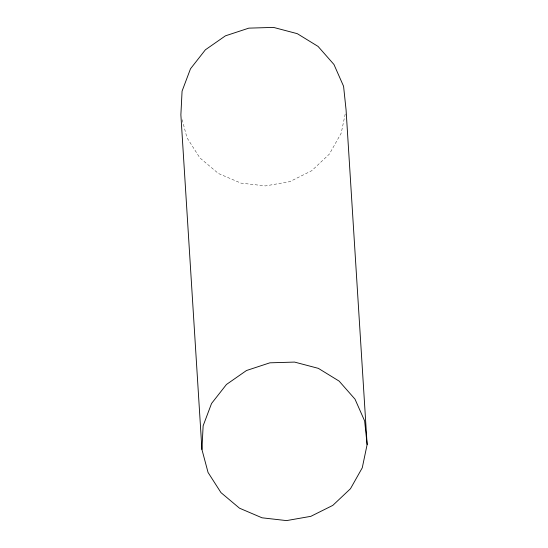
<?xml version="1.0" encoding="UTF-8"?>
<svg xmlns="http://www.w3.org/2000/svg" width="548" height="548" viewBox="0 0 548 548"><rect width="100%" height="100%" fill="white"/><g stroke="black" fill="none" stroke-linecap="round" stroke-linejoin="round"><path stroke-width="0.41" stroke-dasharray="2.74 2.06" d="M345.206 114.011L341.205 133.13L329.423 154.029L311.764 170.695L289.796 181.648L265.479 185.916L240.962 183.114L218.44 173.504L199.904 157.92L186.998 137.767L182.183 119.738"/><path stroke-width="0.82" d="M201.931 449.511L203.13 425.817L211.549 403.479L226.44 384.49L246.477 370.523L269.876 362.824L294.571 362.084L318.354 368.359L339.116 381.1L355.015 399.17L364.639 420.96L367.126 444.544L362.262 467.814L350.48 488.713L332.814 505.379L310.853 516.332L286.536 520.6L262.019 517.798L239.497 508.188L220.96 492.611L208.055 472.451L201.931 449.511L180.874 114.827L182.073 91.132L190.492 68.795L205.384 49.8L225.42 35.839L248.819 28.14L273.514 27.4L297.297 33.675L318.059 46.416L333.958 64.486L343.582 86.276L346.069 109.86L367.126 444.544"/></g></svg>
